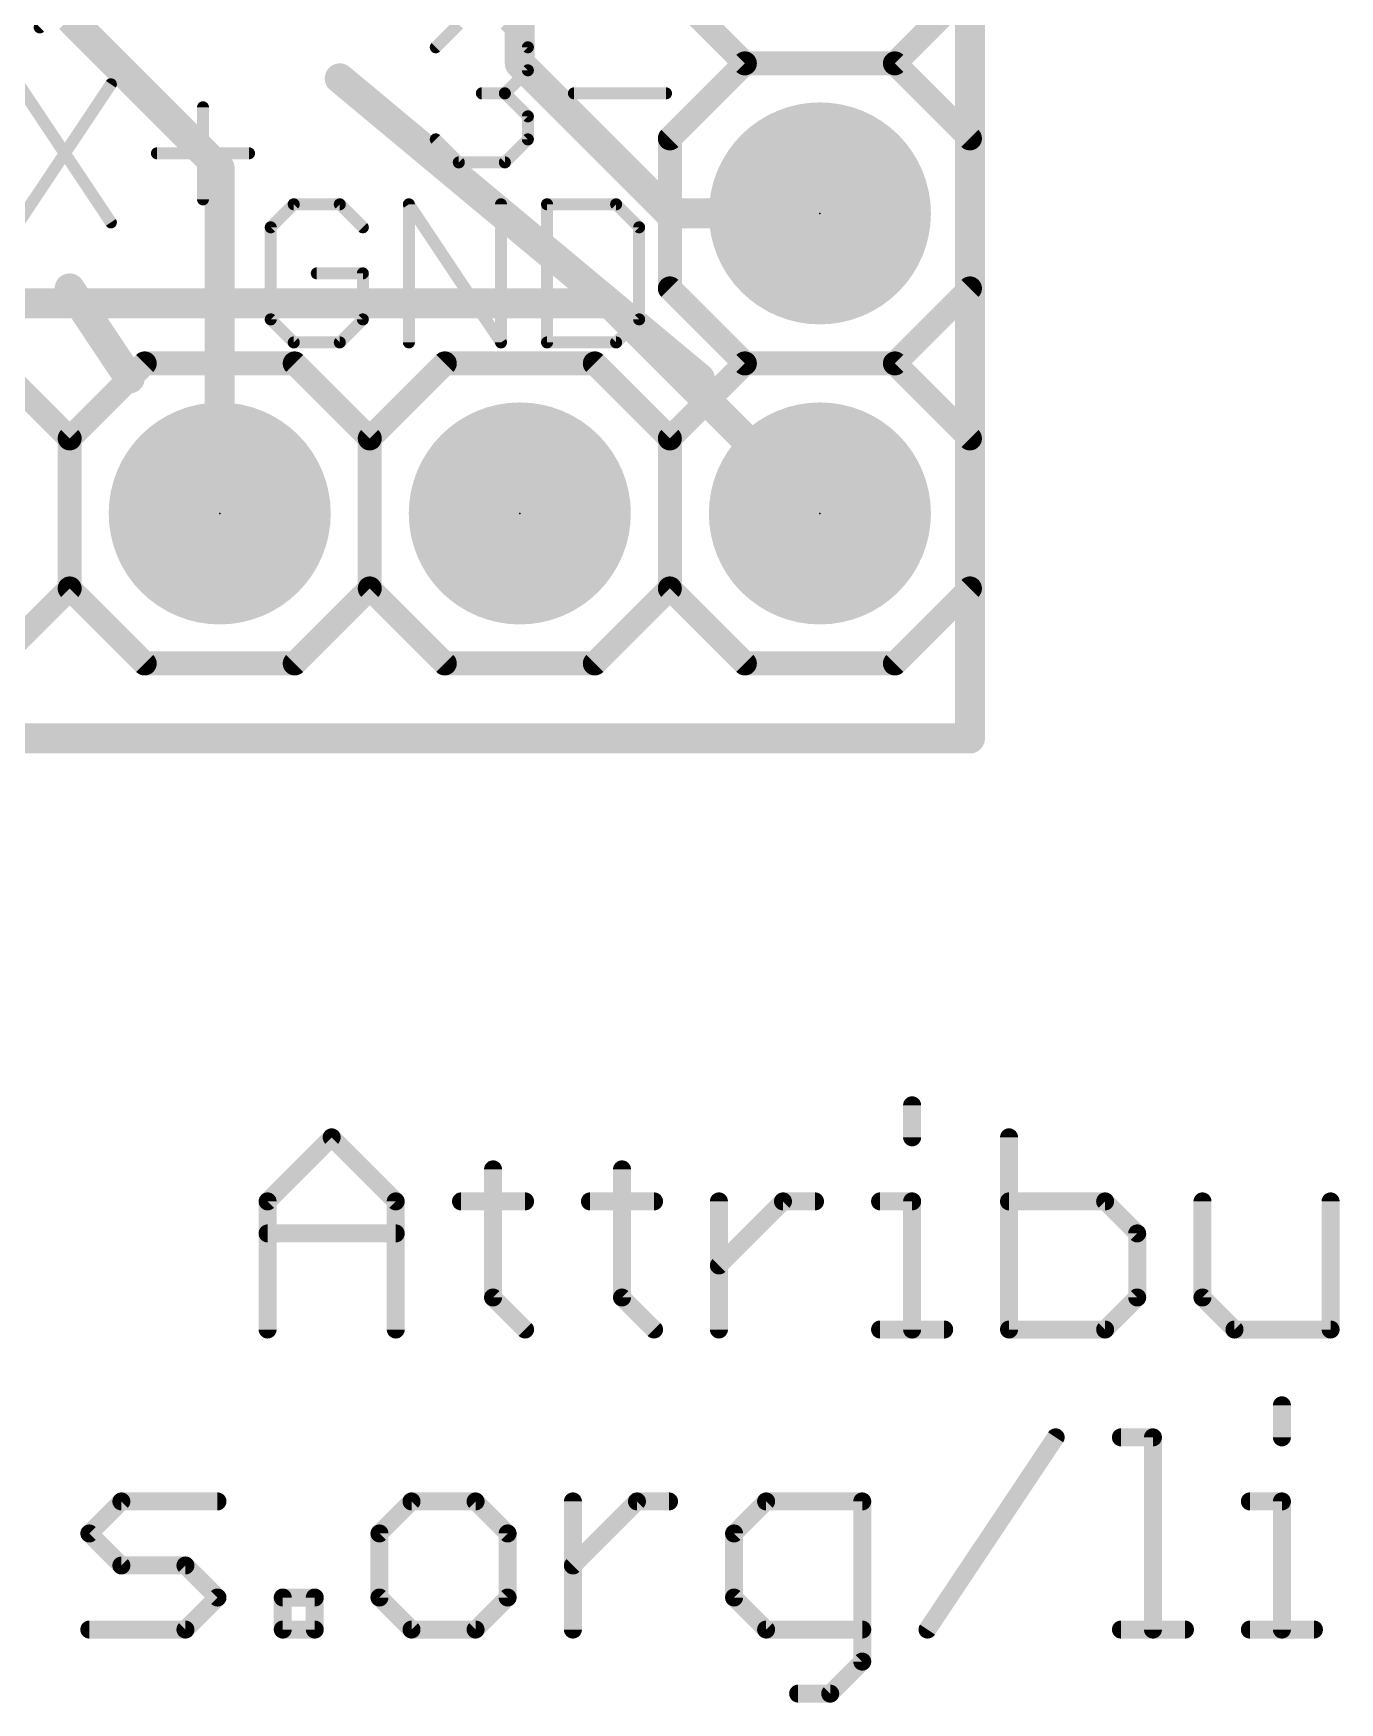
# Model space of a CAD drawing. Extents: x -15 to 92, y -11 to 29.
# Drawn here: x 39.06 to 50.12, y -8.16 to 5.97 of the extents above; entities that cross this region are included whole.
import ezdxf

# ---------------------------------------------------------------- set-up
doc = ezdxf.new("R2010")
doc.units = 0
for name, color, linetype in [('1', 22, 'CONTINUOUS'), ('16', 175, 'CONTINUOUS'), ('17', 82, 'CONTINUOUS'), ('20', 7, 'CONTINUOUS'), ('21', 253, 'CONTINUOUS'), ('23', 7, 'CONTINUOUS'), ('51', 253, 'CONTINUOUS')]:
    doc.layers.add(name, color=color, linetype=linetype)

# ---------------------------------------------------------------- blocks, each defined once
blk = doc.blocks.new('RECT')
blk.add_solid([(-0.5, -0.5), (0.5, -0.5), (-0.5, 0.5), (0.5, 0.5)])
blk = doc.blocks.new('ROUNDP')
at = {"const_width": 0.5}
blk.add_lwpolyline([(0, -0.25, 1), (0, 0.25, 1), (0, -0.25)], format="xyb", dxfattribs=at)

msp = doc.modelspace()

# ---------------------------------------------------------------- linework, layer by layer
at = {"layer": '1', "const_width": 0.254}
for points in [[(46.99, 29.21), (46.99, 0)], [(43.18, 7.405), (43.18, 5.715)], [(39.37, 6.096), (40.64, 4.826)], [(43.18, 5.715), (44.45, 4.445)], [(40.64, 4.826), (40.64, 1.905)], [(44.45, 4.445), (45.72, 4.445)], [(46.99, 0), (0, 0)]]:
    msp.add_lwpolyline(points, dxfattribs=at)
at = {"layer": '1', "const_width": 0.127}
for points in [[(43.2249, 5.7599, 1), (43.1351, 5.6701)], [(43.1165, 5.715, 1), (43.2435, 5.715)], [(40.7035, 4.826, 1), (40.5765, 4.826)], [(40.5951, 4.7811, 1), (40.6849, 4.8709)], [(44.45, 4.5085, 1), (44.45, 4.3815)], [(44.4051, 4.4001, 1), (44.4949, 4.4899)], [(45.72, 4.3815, 1), (45.72, 4.5085)], [(40.5765, 1.905, 1), (40.7035, 1.905)], [(46.9265, 0, 1), (47.0535, 0)], [(46.99, -0.0635, 1), (46.99, 0.0635)]]:
    msp.add_lwpolyline(points, format="xyb", dxfattribs=at)
at = {"layer": '16', "const_width": 0.254}
for points in [[(46.99, 29.21), (46.99, 0)], [(32.004, 3.683), (43.942, 3.683)], [(43.942, 3.683), (45.72, 1.905)], [(46.99, 0), (0, 0)]]:
    msp.add_lwpolyline(points, dxfattribs=at)
at = {"layer": '16', "const_width": 0.127}
for points in [[(43.9869, 3.7279, 1), (43.8971, 3.6381)], [(43.942, 3.6195, 1), (43.942, 3.7465)], [(45.6751, 1.8601, 1), (45.7649, 1.9499)], [(46.9265, 0, 1), (47.0535, 0)], [(46.99, -0.0635, 1), (46.99, 0.0635)]]:
    msp.add_lwpolyline(points, format="xyb", dxfattribs=at)
at = {"layer": '20', "const_width": 0.2032}
for points in [[(46.99, 0), (46.99, 29.21)], [(0, 0), (46.99, 0)]]:
    msp.add_lwpolyline(points, dxfattribs=at)
at = {"layer": '20', "const_width": 0.1016}
for points in [[(46.9392, 0, 1), (47.0408, 0)], [(46.99, -0.0508, 1), (46.99, 0.0508)]]:
    msp.add_lwpolyline(points, format="xyb", dxfattribs=at)
at = {"layer": '21'}
for points, const_width in [([(44.45, 6.35), (45.085, 5.715)], 0.2032), ([(46.355, 5.715), (46.99, 6.35)], 0.2032), ([(42.4688, 5.8513), (42.6637, 6.0462)], 0.1016), ([(43.0535, 6.0462), (43.2484, 5.8513)], 0.1016), ([(43.2484, 5.8513), (43.2484, 5.6564)], 0.1016), ([(45.085, 5.715), (44.45, 5.08)], 0.2032), ([(45.085, 5.715), (46.355, 5.715)], 0.2032), ([(46.355, 5.715), (45.085, 5.715)], 0.2032), ([(46.99, 5.08), (46.355, 5.715)], 0.2032), ([(41.656, 5.588), (44.704, 3.048)], 0.254), ([(43.2484, 5.6564), (43.0535, 5.4615)], 0.1016), ([(38.9392, 5.5382), (39.7188, 4.3688)], 0.1016), ([(39.7188, 5.5382), (38.9392, 4.3688)], 0.1016), ([(43.0535, 5.4615), (42.8586, 5.4615)], 0.1016), ([(43.0535, 5.4615), (43.2484, 5.2666)], 0.1016), ([(43.6382, 5.4615), (44.4178, 5.4615)], 0.1016), ([(40.4984, 5.3433), (40.4984, 4.5637)], 0.1016), ([(43.2484, 5.2666), (43.2484, 5.0717)], 0.1016), ([(42.6637, 4.8768), (42.4688, 5.0717)], 0.1016), ([(43.2484, 5.0717), (43.0535, 4.8768)], 0.1016), ([(44.45, 5.08), (44.45, 3.81)], 0.2032), ([(46.99, 3.81), (46.99, 5.08)], 0.2032), ([(40.1086, 4.9535), (40.8882, 4.9535)], 0.1016), ([(43.0535, 4.8768), (42.6637, 4.8768)], 0.1016), ([(41.2667, 4.5222), (41.0718, 4.3273)], 0.1016), ([(41.6565, 4.5222), (41.2667, 4.5222)], 0.1016), ([(41.8514, 4.3273), (41.6565, 4.5222)], 0.1016), ([(42.2412, 3.3528), (42.2412, 4.5222)], 0.1016), ([(42.2412, 4.5222), (43.0208, 3.3528)], 0.1016), ([(43.0208, 3.3528), (43.0208, 4.5222)], 0.1016), ([(43.4106, 4.5222), (43.4106, 3.3528)], 0.1016), ([(43.9953, 4.5222), (43.4106, 4.5222)], 0.1016), ([(44.1902, 4.3273), (43.9953, 4.5222)], 0.1016), ([(41.0718, 4.3273), (41.0718, 3.5477)], 0.1016), ([(44.1902, 3.5477), (44.1902, 4.3273)], 0.1016), ([(41.8514, 3.9375), (41.4616, 3.9375)], 0.1016), ([(41.8514, 3.5477), (41.8514, 3.9375)], 0.1016), ([(39.37, 3.81), (39.878, 3.048)], 0.254), ([(44.45, 3.81), (45.085, 3.175)], 0.2032), ([(46.355, 3.175), (46.99, 3.81)], 0.2032), ([(41.0718, 3.5477), (41.2667, 3.3528)], 0.1016), ([(41.6565, 3.3528), (41.8514, 3.5477)], 0.1016), ([(43.9953, 3.3528), (44.1902, 3.5477)], 0.1016), ([(41.2667, 3.3528), (41.6565, 3.3528)], 0.1016), ([(43.4106, 3.3528), (43.9953, 3.3528)], 0.1016), ([(39.37, 2.54), (38.735, 3.175)], 0.2032), ([(40.005, 3.175), (39.37, 2.54)], 0.2032), ([(41.275, 3.175), (40.005, 3.175)], 0.2032), ([(41.91, 2.54), (41.275, 3.175)], 0.2032), ([(42.545, 3.175), (41.91, 2.54)], 0.2032), ([(43.815, 3.175), (42.545, 3.175)], 0.2032), ([(44.45, 2.54), (43.815, 3.175)], 0.2032), ([(45.085, 3.175), (44.45, 2.54)], 0.2032), ([(45.085, 3.175), (46.355, 3.175)], 0.2032), ([(46.355, 3.175), (45.085, 3.175)], 0.2032), ([(46.99, 2.54), (46.355, 3.175)], 0.2032), ([(39.37, 2.54), (39.37, 1.27)], 0.2032), ([(39.37, 1.27), (39.37, 2.54)], 0.2032), ([(41.91, 2.54), (41.91, 1.27)], 0.2032), ([(41.91, 1.27), (41.91, 2.54)], 0.2032), ([(44.45, 2.54), (44.45, 1.27)], 0.2032), ([(44.45, 1.27), (44.45, 2.54)], 0.2032), ([(46.99, 1.27), (46.99, 2.54)], 0.2032), ([(38.735, 0.635), (39.37, 1.27)], 0.2032), ([(39.37, 1.27), (40.005, 0.635)], 0.2032), ([(41.275, 0.635), (41.91, 1.27)], 0.2032), ([(41.91, 1.27), (42.545, 0.635)], 0.2032), ([(43.815, 0.635), (44.45, 1.27)], 0.2032), ([(44.45, 1.27), (45.085, 0.635)], 0.2032), ([(46.355, 0.635), (46.99, 1.27)], 0.2032), ([(40.005, 0.635), (41.275, 0.635)], 0.2032), ([(42.545, 0.635), (43.815, 0.635)], 0.2032), ([(45.085, 0.635), (46.355, 0.635)], 0.2032)]:
    msp.add_lwpolyline(points, dxfattribs=dict(at, const_width=const_width))
for points, const_width in [([(39.0985, 6.0378, 1), (39.1345, 6.0018)], 0.0508), ([(42.4508, 5.8693, 1), (42.4868, 5.8333)], 0.0508), ([(43.2738, 5.8513, 1), (43.223, 5.8513)], 0.0508), ([(43.2304, 5.8333, 1), (43.2664, 5.8693)], 0.0508), ([(45.085, 5.7658, 1), (45.085, 5.6642)], 0.1016), ([(45.085, 5.7658, 1), (45.085, 5.6642)], 0.1016), ([(45.1209, 5.6791, 1), (45.0491, 5.7509)], 0.1016), ([(45.0491, 5.6791, 1), (45.1209, 5.7509)], 0.1016), ([(46.3909, 5.7509, 1), (46.3191, 5.6791)], 0.1016), ([(46.3191, 5.7509, 1), (46.3909, 5.6791)], 0.1016), ([(46.355, 5.6642, 1), (46.355, 5.7658)], 0.1016), ([(46.355, 5.6642, 1), (46.355, 5.7658)], 0.1016), ([(41.6967, 5.6368, 1), (41.6153, 5.5392)], 0.127), ([(43.223, 5.6564, 1), (43.2738, 5.6564)], 0.0508), ([(43.2664, 5.6384, 1), (43.2304, 5.6744)], 0.0508), ([(39.7399, 5.5241, 1), (39.6977, 5.5523)], 0.0508), ([(42.8586, 5.4869, 1), (42.8586, 5.4361)], 0.0508), ([(43.0715, 5.4795, 1), (43.0355, 5.4435)], 0.0508), ([(43.0535, 5.4361, 1), (43.0535, 5.4869)], 0.0508), ([(43.6382, 5.4869, 1), (43.6382, 5.4361)], 0.0508), ([(44.4178, 5.4361, 1), (44.4178, 5.4869)], 0.0508), ([(40.5238, 5.3433, 1), (40.473, 5.3433)], 0.0508), ([(43.0355, 5.4795, 1), (43.0715, 5.4435)], 0.0508), ([(43.2738, 5.2666, 1), (43.223, 5.2666)], 0.0508), ([(43.2304, 5.2486, 1), (43.2664, 5.2846)], 0.0508), ([(42.4868, 5.0897, 1), (42.4508, 5.0537)], 0.0508), ([(43.223, 5.0717, 1), (43.2738, 5.0717)], 0.0508), ([(43.2664, 5.0537, 1), (43.2304, 5.0897)], 0.0508), ([(44.5008, 5.08, 1), (44.3992, 5.08)], 0.1016), ([(44.4141, 5.1159, 1), (44.4859, 5.0441)], 0.1016), ([(47.0408, 5.08, 1), (46.9392, 5.08)], 0.1016), ([(46.9541, 5.0441, 1), (47.0259, 5.1159)], 0.1016), ([(40.1086, 4.9789, 1), (40.1086, 4.9281)], 0.0508), ([(40.8882, 4.9281, 1), (40.8882, 4.9789)], 0.0508), ([(42.6637, 4.9022, 1), (42.6637, 4.8514)], 0.0508), ([(42.6457, 4.8588, 1), (42.6817, 4.8948)], 0.0508), ([(43.0355, 4.8948, 1), (43.0715, 4.8588)], 0.0508), ([(43.0535, 4.8514, 1), (43.0535, 4.9022)], 0.0508), ([(40.473, 4.5637, 1), (40.5238, 4.5637)], 0.0508), ([(41.2667, 4.5476, 1), (41.2667, 4.4968)], 0.0508), ([(41.2847, 4.5042, 1), (41.2487, 4.5402)], 0.0508), ([(41.6745, 4.5402, 1), (41.6385, 4.5042)], 0.0508), ([(41.6565, 4.4968, 1), (41.6565, 4.5476)], 0.0508), ([(42.2666, 4.5222, 1), (42.2158, 4.5222)], 0.0508), ([(42.2623, 4.5363, 1), (42.2201, 4.5081)], 0.0508), ([(43.0462, 4.5222, 1), (42.9954, 4.5222)], 0.0508), ([(43.436, 4.5222, 1), (43.3852, 4.5222)], 0.0508), ([(43.4106, 4.5476, 1), (43.4106, 4.4968)], 0.0508), ([(44.0133, 4.5402, 1), (43.9773, 4.5042)], 0.0508), ([(43.9953, 4.4968, 1), (43.9953, 4.5476)], 0.0508), ([(39.6977, 4.3547, 1), (39.7399, 4.3829)], 0.0508), ([(41.0538, 4.3453, 1), (41.0898, 4.3093)], 0.0508), ([(41.0972, 4.3273, 1), (41.0464, 4.3273)], 0.0508), ([(41.8334, 4.3093, 1), (41.8694, 4.3453)], 0.0508), ([(44.2156, 4.3273, 1), (44.1648, 4.3273)], 0.0508), ([(44.1722, 4.3093, 1), (44.2082, 4.3453)], 0.0508), ([(41.4616, 3.9629, 1), (41.4616, 3.9121)], 0.0508), ([(41.8768, 3.9375, 1), (41.826, 3.9375)], 0.0508), ([(41.8514, 3.9121, 1), (41.8514, 3.9629)], 0.0508), ([(39.4228, 3.8452, 1), (39.3172, 3.7748)], 0.127), ([(44.4859, 3.8459, 1), (44.4141, 3.7741)], 0.1016), ([(44.3992, 3.81, 1), (44.5008, 3.81)], 0.1016), ([(46.9392, 3.81, 1), (47.0408, 3.81)], 0.1016), ([(47.0259, 3.7741, 1), (46.9541, 3.8459)], 0.1016), ([(41.0898, 3.5657, 1), (41.0538, 3.5297)], 0.0508), ([(41.0464, 3.5477, 1), (41.0972, 3.5477)], 0.0508), ([(41.826, 3.5477, 1), (41.8768, 3.5477)], 0.0508), ([(41.8694, 3.5297, 1), (41.8334, 3.5657)], 0.0508), ([(44.1648, 3.5477, 1), (44.2156, 3.5477)], 0.0508), ([(44.2082, 3.5297, 1), (44.1722, 3.5657)], 0.0508), ([(41.2667, 3.3782, 1), (41.2667, 3.3274)], 0.0508), ([(41.2487, 3.3348, 1), (41.2847, 3.3708)], 0.0508), ([(41.6385, 3.3708, 1), (41.6745, 3.3348)], 0.0508), ([(41.6565, 3.3274, 1), (41.6565, 3.3782)], 0.0508), ([(42.9997, 3.3387, 1), (43.0419, 3.3669)], 0.0508), ([(43.4106, 3.3782, 1), (43.4106, 3.3274)], 0.0508), ([(43.9773, 3.3708, 1), (44.0133, 3.3348)], 0.0508), ([(43.9953, 3.3274, 1), (43.9953, 3.3782)], 0.0508), ([(40.005, 3.2258, 1), (40.005, 3.1242)], 0.1016), ([(40.0409, 3.1391, 1), (39.9691, 3.2109)], 0.1016), ([(41.3109, 3.2109, 1), (41.2391, 3.1391)], 0.1016), ([(41.275, 3.1242, 1), (41.275, 3.2258)], 0.1016), ([(42.2158, 3.3528, 1), (42.2666, 3.3528)], 0.0508), ([(42.545, 3.2258, 1), (42.545, 3.1242)], 0.1016), ([(42.5809, 3.1391, 1), (42.5091, 3.2109)], 0.1016), ([(42.9954, 3.3528, 1), (43.0462, 3.3528)], 0.0508), ([(43.3852, 3.3528, 1), (43.436, 3.3528)], 0.0508), ([(43.8509, 3.2109, 1), (43.7791, 3.1391)], 0.1016), ([(43.815, 3.1242, 1), (43.815, 3.2258)], 0.1016), ([(45.085, 3.2258, 1), (45.085, 3.1242)], 0.1016), ([(45.085, 3.2258, 1), (45.085, 3.1242)], 0.1016), ([(45.1209, 3.1391, 1), (45.0491, 3.2109)], 0.1016), ([(45.0491, 3.1391, 1), (45.1209, 3.2109)], 0.1016), ([(46.3909, 3.2109, 1), (46.3191, 3.1391)], 0.1016), ([(46.3191, 3.2109, 1), (46.3909, 3.1391)], 0.1016), ([(46.355, 3.1242, 1), (46.355, 3.2258)], 0.1016), ([(46.355, 3.1242, 1), (46.355, 3.2258)], 0.1016), ([(39.8252, 3.0128, 1), (39.9308, 3.0832)], 0.127), ([(44.6633, 2.9992, 1), (44.7447, 3.0968)], 0.127), ([(39.4208, 2.54, 1), (39.3192, 2.54)], 0.1016), ([(39.4208, 2.54, 1), (39.3192, 2.54)], 0.1016), ([(39.3341, 2.5759, 1), (39.4059, 2.5041)], 0.1016), ([(39.3341, 2.5041, 1), (39.4059, 2.5759)], 0.1016), ([(41.9608, 2.54, 1), (41.8592, 2.54)], 0.1016), ([(41.9608, 2.54, 1), (41.8592, 2.54)], 0.1016), ([(41.8741, 2.5759, 1), (41.9459, 2.5041)], 0.1016), ([(41.8741, 2.5041, 1), (41.9459, 2.5759)], 0.1016), ([(44.5008, 2.54, 1), (44.3992, 2.54)], 0.1016), ([(44.5008, 2.54, 1), (44.3992, 2.54)], 0.1016), ([(44.4141, 2.5759, 1), (44.4859, 2.5041)], 0.1016), ([(44.4141, 2.5041, 1), (44.4859, 2.5759)], 0.1016), ([(47.0408, 2.54, 1), (46.9392, 2.54)], 0.1016), ([(46.9541, 2.5041, 1), (47.0259, 2.5759)], 0.1016), ([(39.4059, 1.3059, 1), (39.3341, 1.2341)], 0.1016), ([(39.3192, 1.27, 1), (39.4208, 1.27)], 0.1016), ([(39.3192, 1.27, 1), (39.4208, 1.27)], 0.1016), ([(39.4059, 1.2341, 1), (39.3341, 1.3059)], 0.1016), ([(41.9459, 1.3059, 1), (41.8741, 1.2341)], 0.1016), ([(41.8592, 1.27, 1), (41.9608, 1.27)], 0.1016), ([(41.8592, 1.27, 1), (41.9608, 1.27)], 0.1016), ([(41.9459, 1.2341, 1), (41.8741, 1.3059)], 0.1016), ([(44.4859, 1.3059, 1), (44.4141, 1.2341)], 0.1016), ([(44.3992, 1.27, 1), (44.5008, 1.27)], 0.1016), ([(44.3992, 1.27, 1), (44.5008, 1.27)], 0.1016), ([(44.4859, 1.2341, 1), (44.4141, 1.3059)], 0.1016), ([(46.9392, 1.27, 1), (47.0408, 1.27)], 0.1016), ([(47.0259, 1.2341, 1), (46.9541, 1.3059)], 0.1016), ([(40.005, 0.6858, 1), (40.005, 0.5842)], 0.1016), ([(39.9691, 0.5991, 1), (40.0409, 0.6709)], 0.1016), ([(41.2391, 0.6709, 1), (41.3109, 0.5991)], 0.1016), ([(41.275, 0.5842, 1), (41.275, 0.6858)], 0.1016), ([(42.545, 0.6858, 1), (42.545, 0.5842)], 0.1016), ([(42.5091, 0.5991, 1), (42.5809, 0.6709)], 0.1016), ([(43.7791, 0.6709, 1), (43.8509, 0.5991)], 0.1016), ([(43.815, 0.5842, 1), (43.815, 0.6858)], 0.1016), ([(45.085, 0.6858, 1), (45.085, 0.5842)], 0.1016), ([(45.0491, 0.5991, 1), (45.1209, 0.6709)], 0.1016), ([(46.3191, 0.6709, 1), (46.3909, 0.5991)], 0.1016), ([(46.355, 0.5842, 1), (46.355, 0.6858)], 0.1016)]:
    msp.add_lwpolyline(points, format="xyb", dxfattribs=dict(at, const_width=const_width))
at = {"layer": '23'}
for p in [(45.72, 4.445), (40.64, 1.905), (43.18, 1.905), (45.72, 1.905)]:
    msp.add_point(p, dxfattribs=at)
at = {"layer": '51', "const_width": 0.1524}
for points in [[(46.5007, -3.1056), (46.5007, -3.3768)], [(41.0452, -3.9191), (41.5876, -3.3768)], [(41.5876, -3.3768), (42.1299, -3.9191)], [(47.321, -3.3768), (47.321, -5.0038)], [(42.9535, -3.648), (42.9535, -4.7326)], [(44.045, -3.648), (44.045, -4.7326)], [(41.0452, -5.0038), (41.0452, -3.9191)], [(42.1299, -3.9191), (42.1299, -5.0038)], [(42.6824, -3.9191), (43.2247, -3.9191)], [(43.7738, -3.9191), (44.3162, -3.9191)], [(44.8653, -5.0038), (44.8653, -3.9191)], [(44.8653, -4.4615), (45.4076, -3.9191)], [(45.4076, -3.9191), (45.6788, -3.9191)], [(46.2296, -3.9191), (46.5007, -3.9191)], [(46.5007, -3.9191), (46.5007, -5.0038)], [(48.1345, -3.9191), (47.321, -3.9191)], [(48.4057, -4.1903), (48.1345, -3.9191)], [(48.9582, -3.9191), (48.9582, -4.7326)], [(50.0428, -5.0038), (50.0428, -3.9191)], [(41.0452, -4.1903), (42.1299, -4.1903)], [(48.4057, -4.7326), (48.4057, -4.1903)], [(42.9535, -4.7326), (43.2247, -5.0038)], [(44.045, -4.7326), (44.3162, -5.0038)], [(48.1345, -5.0038), (48.4057, -4.7326)], [(48.9582, -4.7326), (49.2293, -5.0038)], [(46.2296, -5.0038), (46.7719, -5.0038)], [(47.321, -5.0038), (48.1345, -5.0038)], [(49.2293, -5.0038), (50.0428, -5.0038)], [(49.6306, -5.6456), (49.6306, -5.9168)], [(46.6308, -7.5438), (47.7155, -5.9168)], [(48.268, -5.9168), (48.5391, -5.9168)], [(48.5391, -5.9168), (48.5391, -7.5438)], [(39.5365, -6.7303), (39.8076, -6.4591)], [(39.8076, -6.4591), (40.6211, -6.4591)], [(42.2634, -6.4591), (41.9922, -6.7303)], [(42.8057, -6.4591), (42.2634, -6.4591)], [(43.0769, -6.7303), (42.8057, -6.4591)], [(43.6294, -7.5438), (43.6294, -6.4591)], [(43.6294, -7.0015), (44.1717, -6.4591)], [(44.1717, -6.4591), (44.4429, -6.4591)], [(45.2648, -6.4591), (44.9937, -6.7303)], [(46.0783, -6.4591), (45.2648, -6.4591)], [(46.0783, -7.815), (46.0783, -6.4591)], [(49.3594, -6.4591), (49.6306, -6.4591)], [(49.6306, -6.4591), (49.6306, -7.5438)], [(39.8076, -7.0015), (39.5365, -6.7303)], [(41.9922, -6.7303), (41.9922, -7.2726)], [(43.0769, -7.2726), (43.0769, -6.7303)], [(44.9937, -6.7303), (44.9937, -7.2726)], [(40.35, -7.0015), (39.8076, -7.0015)], [(40.6211, -7.2726), (40.35, -7.0015)], [(40.35, -7.5438), (40.6211, -7.2726)], [(41.1736, -7.5438), (41.1736, -7.2726)], [(41.1736, -7.2726), (41.4448, -7.2726)], [(41.4448, -7.2726), (41.4448, -7.5438)], [(41.9922, -7.2726), (42.2634, -7.5438)], [(42.8057, -7.5438), (43.0769, -7.2726)], [(44.9937, -7.2726), (45.2648, -7.5438)], [(39.5365, -7.5438), (40.35, -7.5438)], [(41.4448, -7.5438), (41.1736, -7.5438)], [(42.2634, -7.5438), (42.8057, -7.5438)], [(45.2648, -7.5438), (46.0783, -7.5438)], [(48.268, -7.5438), (48.8103, -7.5438)], [(49.3594, -7.5438), (49.9017, -7.5438)], [(45.8072, -8.0861), (46.0783, -7.815)], [(45.536, -8.0861), (45.8072, -8.0861)]]:
    msp.add_lwpolyline(points, dxfattribs=at)
at = {"layer": '51', "const_width": 0.0762}
for points in [[(46.5388, -3.1056, 1), (46.4626, -3.1056)], [(41.6145, -3.3499, 1), (41.5606, -3.4038)], [(41.6145, -3.4038, 1), (41.5606, -3.3499)], [(46.4626, -3.3768, 1), (46.5388, -3.3768)], [(47.3591, -3.3768, 1), (47.2829, -3.3768)], [(42.9916, -3.648, 1), (42.9154, -3.648)], [(44.0831, -3.648, 1), (44.0069, -3.648)], [(41.0833, -3.9191, 1), (41.0071, -3.9191)], [(41.0183, -3.8922, 1), (41.0722, -3.9461)], [(42.168, -3.9191, 1), (42.0918, -3.9191)], [(42.1029, -3.9461, 1), (42.1568, -3.8922)], [(42.6824, -3.881, 1), (42.6824, -3.9572)], [(43.2247, -3.9572, 1), (43.2247, -3.881)], [(43.7738, -3.881, 1), (43.7738, -3.9572)], [(44.3162, -3.9572, 1), (44.3162, -3.881)], [(44.9034, -3.9191, 1), (44.8272, -3.9191)], [(45.4076, -3.881, 1), (45.4076, -3.9572)], [(45.4345, -3.9461, 1), (45.3806, -3.8922)], [(45.6788, -3.9572, 1), (45.6788, -3.881)], [(46.2296, -3.881, 1), (46.2296, -3.9572)], [(46.5388, -3.9191, 1), (46.4626, -3.9191)], [(46.5007, -3.9572, 1), (46.5007, -3.881)], [(47.321, -3.881, 1), (47.321, -3.9572)], [(48.1614, -3.8922, 1), (48.1075, -3.9461)], [(48.1345, -3.9572, 1), (48.1345, -3.881)], [(48.9963, -3.9191, 1), (48.9201, -3.9191)], [(50.0809, -3.9191, 1), (50.0047, -3.9191)], [(41.0452, -4.1522, 1), (41.0452, -4.2284)], [(42.1299, -4.2284, 1), (42.1299, -4.1522)], [(48.4438, -4.1903, 1), (48.3676, -4.1903)], [(48.3787, -4.2172, 1), (48.4326, -4.1634)], [(44.8383, -4.4345, 1), (44.8922, -4.4884)], [(42.9805, -4.7057, 1), (42.9266, -4.7596)], [(44.0719, -4.7057, 1), (44.018, -4.7596)], [(48.4326, -4.7596, 1), (48.3787, -4.7057)], [(48.9851, -4.7057, 1), (48.9312, -4.7596)], [(42.9154, -4.7326, 1), (42.9916, -4.7326)], [(44.0069, -4.7326, 1), (44.0831, -4.7326)], [(48.3676, -4.7326, 1), (48.4438, -4.7326)], [(48.9201, -4.7326, 1), (48.9963, -4.7326)], [(43.1978, -5.0307, 1), (43.2517, -4.9769)], [(44.2892, -5.0307, 1), (44.3431, -4.9769)], [(46.2296, -4.9657, 1), (46.2296, -5.0419)], [(46.7719, -5.0419, 1), (46.7719, -4.9657)], [(47.321, -4.9657, 1), (47.321, -5.0419)], [(48.1076, -4.9769, 1), (48.1614, -5.0307)], [(48.1345, -5.0419, 1), (48.1345, -4.9657)], [(49.2293, -4.9657, 1), (49.2293, -5.0419)], [(49.2024, -5.0307, 1), (49.2563, -4.9769)], [(50.0428, -5.0419, 1), (50.0428, -4.9657)], [(41.0071, -5.0038, 1), (41.0833, -5.0038)], [(42.0918, -5.0038, 1), (42.168, -5.0038)], [(44.8272, -5.0038, 1), (44.9034, -5.0038)], [(46.4626, -5.0038, 1), (46.5388, -5.0038)], [(47.2829, -5.0038, 1), (47.3591, -5.0038)], [(50.0047, -5.0038, 1), (50.0809, -5.0038)], [(49.6687, -5.6456, 1), (49.5925, -5.6456)], [(47.7472, -5.9379, 1), (47.6838, -5.8957)], [(48.268, -5.8787, 1), (48.268, -5.9549)], [(48.5772, -5.9168, 1), (48.501, -5.9168)], [(48.5391, -5.9549, 1), (48.5391, -5.8787)], [(49.5925, -5.9168, 1), (49.6687, -5.9168)], [(39.8076, -6.421, 1), (39.8076, -6.4972)], [(39.8346, -6.4861, 1), (39.7807, -6.4322)], [(40.6211, -6.4972, 1), (40.6211, -6.421)], [(42.2634, -6.421, 1), (42.2634, -6.4972)], [(42.2903, -6.4861, 1), (42.2364, -6.4322)], [(42.8327, -6.4322, 1), (42.7788, -6.4861)], [(42.8057, -6.4972, 1), (42.8057, -6.421)], [(43.6675, -6.4591, 1), (43.5913, -6.4591)], [(44.1717, -6.421, 1), (44.1717, -6.4972)], [(44.1986, -6.4861, 1), (44.1448, -6.4322)], [(44.4429, -6.4972, 1), (44.4429, -6.421)], [(45.2648, -6.421, 1), (45.2648, -6.4972)], [(45.2918, -6.4861, 1), (45.2379, -6.4322)], [(46.1164, -6.4591, 1), (46.0402, -6.4591)], [(46.0783, -6.4972, 1), (46.0783, -6.421)], [(49.3594, -6.421, 1), (49.3594, -6.4972)], [(49.6687, -6.4591, 1), (49.5925, -6.4591)], [(49.6306, -6.4972, 1), (49.6306, -6.421)], [(39.5634, -6.7034, 1), (39.5095, -6.7572)], [(39.5095, -6.7034, 1), (39.5634, -6.7572)], [(42.0303, -6.7303, 1), (41.9541, -6.7303)], [(41.9653, -6.7034, 1), (42.0192, -6.7572)], [(43.115, -6.7303, 1), (43.0388, -6.7303)], [(43.0499, -6.7572, 1), (43.1038, -6.7034)], [(45.0318, -6.7303, 1), (44.9556, -6.7303)], [(44.9667, -6.7034, 1), (45.0206, -6.7572)], [(39.8076, -6.9634, 1), (39.8076, -7.0396)], [(39.7807, -7.0284, 1), (39.8346, -6.9745)], [(40.3769, -6.9745, 1), (40.323, -7.0284)], [(40.35, -7.0396, 1), (40.35, -6.9634)], [(43.6024, -6.9745, 1), (43.6563, -7.0284)], [(40.6481, -7.2996, 1), (40.5942, -7.2457)], [(41.2117, -7.2726, 1), (41.1355, -7.2726)], [(41.1736, -7.2345, 1), (41.1736, -7.3107)], [(41.4829, -7.2726, 1), (41.4067, -7.2726)], [(41.4448, -7.3107, 1), (41.4448, -7.2345)], [(42.0192, -7.2457, 1), (41.9653, -7.2996)], [(43.1038, -7.2996, 1), (43.0499, -7.2457)], [(45.0206, -7.2457, 1), (44.9667, -7.2996)], [(40.5942, -7.2996, 1), (40.6481, -7.2457)], [(41.9541, -7.2726, 1), (42.0303, -7.2726)], [(43.0388, -7.2726, 1), (43.115, -7.2726)], [(44.9556, -7.2726, 1), (45.0318, -7.2726)], [(39.5365, -7.5057, 1), (39.5365, -7.5819)], [(40.323, -7.5169, 1), (40.3769, -7.5707)], [(40.35, -7.5819, 1), (40.35, -7.5057)], [(41.1736, -7.5057, 1), (41.1736, -7.5819)], [(41.4448, -7.5819, 1), (41.4448, -7.5057)], [(42.2634, -7.5057, 1), (42.2634, -7.5819)], [(42.2364, -7.5707, 1), (42.2903, -7.5169)], [(42.7788, -7.5169, 1), (42.8326, -7.5707)], [(42.8057, -7.5819, 1), (42.8057, -7.5057)], [(45.2648, -7.5057, 1), (45.2648, -7.5819)], [(45.2379, -7.5707, 1), (45.2918, -7.5169)], [(46.0783, -7.5819, 1), (46.0783, -7.5057)], [(46.5991, -7.5227, 1), (46.6625, -7.5649)], [(48.268, -7.5057, 1), (48.268, -7.5819)], [(48.8103, -7.5819, 1), (48.8103, -7.5057)], [(49.3594, -7.5057, 1), (49.3594, -7.5819)], [(49.9017, -7.5819, 1), (49.9017, -7.5057)], [(41.1355, -7.5438, 1), (41.2117, -7.5438)], [(41.4067, -7.5438, 1), (41.4829, -7.5438)], [(43.5913, -7.5438, 1), (43.6675, -7.5438)], [(48.501, -7.5438, 1), (48.5772, -7.5438)], [(49.5925, -7.5438, 1), (49.6687, -7.5438)], [(46.1053, -7.8419, 1), (46.0514, -7.788)], [(46.0402, -7.815, 1), (46.1164, -7.815)], [(45.536, -8.048, 1), (45.536, -8.1242)], [(45.7802, -8.0592, 1), (45.8341, -8.1131)], [(45.8072, -8.1242, 1), (45.8072, -8.048)]]:
    msp.add_lwpolyline(points, format="xyb", dxfattribs=at)

# ---------------------------------------------------------------- block references
at = {"layer": '17', "xscale": 1.8796, "yscale": 1.8796, "rotation": 90}
for p in [(45.72, 4.445), (45.72, 4.445), (40.64, 1.905), (40.64, 1.905), (43.18, 1.905), (43.18, 1.905), (45.72, 1.905), (45.72, 1.905)]:
    msp.add_blockref('ROUNDP', p, dxfattribs=at)
at = {"layer": '51', "xscale": 0.508, "yscale": 0.508}
for p in [(45.72, 4.445), (40.64, 1.905), (43.18, 1.905), (45.72, 1.905)]:
    msp.add_blockref('RECT', p, dxfattribs=at)

doc.saveas('drawing.dxf')
